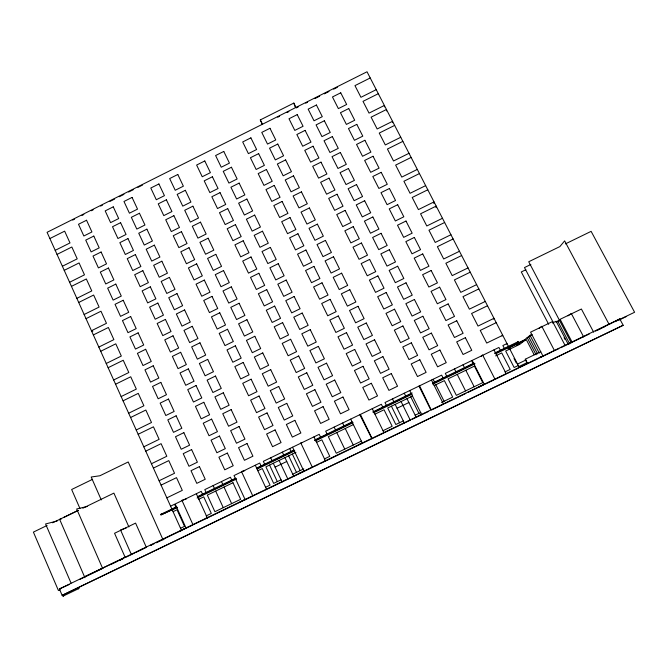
<?xml version="1.0" encoding="UTF-8"?>
<svg xmlns="http://www.w3.org/2000/svg" width="668" height="668" viewBox="0 0 668 668"><rect width="100%" height="100%" fill="white"/><g stroke="black" fill="none" stroke-linecap="round" stroke-linejoin="round"><path stroke-width="1" d="M433.841 203.473L434.041 201.903L418.418 209.602L412.206 197.477L427.804 189.779M435.987 207.631L436.196 206.086L420.556 213.793L426.794 225.984L442.475 218.277M493.368 319.104L493.986 318.319L478.021 326.067L471.583 313.484L487.515 305.744M419.22 415.563L421.8 414.419M480.968 356.52L482.588 354.925L495.03 379.307M502.052 335.979L502.728 335.303L486.713 343.06L480.242 330.409L496.224 322.661M506.519 343.962L506.979 343.561L502.862 345.548L504.582 348.896M431.277 410.127L419.429 385.461L419.12 386.421L430.568 409.409M516.347 343.82L518.36 342.233L518.101 341.732L516.097 343.335L516.347 343.82L495.689 353.798M509.325 349.406L509.801 349.03L505.676 351.026L514.143 367.5L518.284 365.505M538.926 328.497L541.79 326.293L554.498 350.658L552.762 351.602M521.048 342.676L525.148 339.536L525.399 340.012L519.646 344.387L509.634 349.222M567.925 315.864L571.29 313.476L583.665 336.939M479.707 386.421L478.923 386.897L484.409 384.259M525.248 359.225L527.019 362.649L525.248 359.225L540.771 351.727M540.596 357.088L539.159 357.881L543.76 355.66M596.8 330.443L605.208 326.31M619.787 318.937L103.256 567.783A208.349 1.202 -25.6 0 0 88.134 575.073L84.418 576.868A208.349 1.202 -25.6 0 0 59.394 588.959L62.132 595.347L623.186 325.283L619.787 318.937L608.965 324.498M602.878 327.537L609.057 324.289L564.644 240.881L559.867 246.584L528.722 261.756L571.257 342.767M262.457 124.574L260.303 119.914L293.828 103.081L296.124 107.673M72.653 220.106L74.524 219.171M81.98 215.43L83.842 214.495M91.299 210.754L93.161 209.819M100.617 206.078L102.488 205.143M109.944 201.402L114.604 199.064M119.263 196.726L123.922 194.38M128.59 192.042L133.249 189.704M137.909 187.366L142.568 185.028M277.729 117.217L279.591 116.282M287.048 112.541L288.91 111.606M296.375 107.865L298.237 106.93M305.694 103.189L307.556 102.254M315.012 98.513L319.671 96.175M324.339 93.837L328.998 91.499M333.658 89.161L337.382 87.291M49.883 238.551L64.646 231.153L69.998 242.935L55.202 250.341M370.222 77.964L354.959 85.621L360.945 97.311L376.243 89.654M57.03 254.416L71.843 247.01L77.221 258.85L62.374 266.265M378.322 93.695L363.016 101.352L369.028 113.109L384.376 105.444L384.467 106.905M64.22 270.356L79.075 262.941L84.477 274.84L69.589 282.263M71.451 286.372L86.339 278.957L91.775 290.922L76.845 298.337M394.646 125.392L379.24 133.066L385.319 144.939L400.758 137.266M78.707 302.47L93.645 295.047L99.106 307.071L84.135 314.503M402.871 141.365L387.423 149.047L393.527 160.98L409.016 153.298M86.005 318.661L100.985 311.23L106.471 323.312L91.458 330.743L92.819 331.186M411.137 157.423L395.64 165.105L401.785 177.103L417.316 169.413M93.345 334.927L108.366 327.487L113.886 339.636L98.822 347.076M419.446 173.563L403.906 181.253L410.077 193.311L425.658 185.62M100.718 351.268L115.789 343.828L121.326 356.044L106.22 363.484M119.806 560.193L123.496 558.373L119.764 560.168M108.124 367.701L123.238 360.261L128.815 372.527L113.66 379.983M115.572 384.217L130.736 376.769L136.33 389.102L121.142 396.558M444.637 222.486L428.948 230.193L435.219 242.442L450.942 234.727M123.062 400.825L138.268 393.368L143.896 405.768L128.657 413.225M453.121 238.96L437.39 246.676L443.694 258.992L459.459 251.268M130.586 417.508L145.841 410.043L151.494 422.51L136.214 429.975M461.655 255.527L445.865 263.25L452.203 275.625L468.026 267.901M138.151 434.284L153.448 426.819L159.134 439.344L143.804 446.817M470.23 272.177L454.399 279.909L460.761 292.35L476.635 284.618M565.387 243.895L591.122 231.353L634.6 312.257L615.003 321.692M145.758 451.142L161.097 443.669L166.816 456.261L151.436 463.742M478.847 288.918L462.966 296.65L469.37 309.167L485.285 301.427M530.868 264.461L524.489 267.567L553.438 322.828M92.602 479.307L71.651 489.51L79.96 508.515M525.866 269.722L521.29 271.951L548.67 324.297M153.398 468.093L168.787 460.611L174.532 473.27L159.109 480.751M47.102 525.457L33.4 532.112L58.417 590.504L60.262 589.61M52.588 522.793L78.114 510.394M63.61 517.533L78.256 510.427M82.84 508.198L113.894 493.118L128.882 526.935M161.08 485.127L176.519 477.645L182.297 490.37L166.825 497.86M170.574 506.169L174.548 504.248L176.068 507.613M552.453 323.003L556.127 321.233L568.293 344.438M560.427 319.671L557.671 320.999L569.687 343.886M556.035 322.293L559.659 320.548M531.795 334.426L530.008 335.286L539.285 353.155M532.045 334.735L528.522 336.438L537.59 353.915M177.412 507.555L160.963 514.903L160.737 514.402L176.686 506.695M197.319 496.725L235.779 478.146M256.412 468.176L293.928 450.048M314.57 440.078L352.086 421.951M372.719 411.981L412.114 392.943M432.747 382.973L474.021 363.033M494.654 353.063L518.101 341.732M530.617 335.82L527.127 337.507L536.087 354.791M528.338 337.332L525.758 338.576L534.141 354.766M160.963 514.903L176.911 507.196M197.553 497.226L236.004 478.647M256.646 468.677L294.171 450.549M314.803 440.579L352.746 422.251M373.395 412.273L411.421 393.895M432.998 383.474L474.272 363.534M494.905 353.564L518.36 342.233M508.791 347.435L525.148 339.536M197.135 498.036L236.564 478.981M257.222 469.003L294.772 450.858M315.43 440.88L352.98 422.735M373.637 412.757L412.131 394.162M432.789 384.183L475.031 363.776M508.131 348.354L525.399 340.012M516.681 345.247L518.502 344.371M173.054 511.68L177.037 509.759L184.527 526.342L180.535 528.263M198.621 499.33L203.74 496.858L211.313 513.433L206.178 515.905M257.815 470.74L262.307 468.569L270.056 485.127L265.547 487.298M295.941 452.328L265.906 466.832L273.663 483.39L281.061 479.824M316.423 442.433L321.851 439.811L329.775 456.353L324.331 458.974M353.422 424.564L328.33 436.68L336.271 453.221L361.438 441.089M374.94 414.168L384.05 409.768L392.158 426.284L383.023 430.693M412.615 395.974L387.699 408.006L395.815 424.522L403.313 420.907M434.125 385.586L444.387 380.626L452.679 397.126L441.523 402.495M495.614 355.885L501.735 352.929L510.193 369.404L504.933 371.942M275.099 467.124L286.756 461.496M397.068 408.24L408.883 402.537M517.717 363.976L525.983 359.985M292.751 474.188L303.781 468.869M415.154 415.204L420.807 412.482M518.836 366.582L527.119 362.59M125.116 557.354L85.37 576.409M186.263 527.887L181.162 530.258M245.54 499.338L240.096 501.86M301.46 472.393L304.257 471.049M362.423 443.026L359.125 444.512M79.651 579.49L102.972 568.259M110.437 564.66L117.902 561.062M131.721 554.44L125.25 557.555L114.554 533.273L135.587 523.111L146.367 547.384L135.404 552.661M152.663 544.32L150.834 545.197L154.333 543.635M157.231 542.115L192.643 525.09M206.47 518.426L193.019 524.806L181.905 500.282L186.472 498.879M206.846 518.209L245.415 499.631M246.15 499.313L252.696 496.165M266.916 489.277L312.582 467.308M314.369 466.448L319.028 464.202M320.89 463.308L384.083 432.872L372.26 408.674M384.684 432.538L410.511 420.097M412.39 419.195L421.85 414.636M422.602 414.302L428.672 411.379M432.154 409.709L443.552 404.215L431.478 380.084M444.354 403.798L465.93 393.402M467.767 392.517L483.749 384.818M493.986 379.917L484.384 384.543L472.126 360.428L498.929 347.452L500.641 350.8M495.748 379.065L506.344 373.963L493.994 349.865M507.187 373.529L518.452 368.101M538.132 358.616L519.387 367.65L367.033 71.777L47.069 232.314L181.512 530.425M540.003 357.714L551.877 352.019M555.425 350.316L558.982 348.604M560.753 347.744L589.285 333.975M156.087 542.85L164.119 538.984M595.438 331.119L601.943 327.988M619.203 319.98L626.626 316.407M62.132 595.347L623.186 325.283M63.677 595.839L62.867 596.223L79.033 588.45L78.265 588.817M59.394 588.959L69.414 584.4M134.493 553.104L131.379 554.498L120.532 529.941L126.344 527.937M140.188 549.989L142.033 549.163M179.158 531.553L181.036 530.726M205.31 518.619L207.406 517.708M299.423 473.278L300.533 472.844M313.434 466.899L312.373 467.308L300.742 442.834L301.936 442.709M323.888 461.496L324.74 461.179M160.737 514.402L164.988 512.966M57.231 520.973L45.583 523.962L71.033 583.047M61.456 518.869L59.636 519.328L84.936 577.728M244.822 470.69L241.465 471.508L252.83 495.998L266.599 489.46L255.301 465.262M87.575 506.402L76.678 508.966L102.421 567.934M371.892 438.742L359.618 414.385L360.553 414.744L371.75 437.757M593.677 332.213L581.402 309.017L560.118 319.304L572.309 342.509M564.084 337.649L565.036 339.453M565.195 345.606L552.586 321.525L530.576 332.163L543.084 356.261M519.412 343.928L519.646 344.387M514.009 358.524L516.356 363.075M473.32 364.002L471.616 360.653L445.305 373.37L446.984 376.719M463.041 364.795L464.736 368.143M465.813 370.272L474.163 386.772M454.474 368.936L456.16 372.285M457.238 374.422L465.563 390.914M443.318 378.489L441.64 375.14L385.002 402.52L386.647 405.868M433.089 379.274L434.768 382.622M435.837 384.76L444.095 401.259M409.76 390.58L421.733 414.719M410.762 396.867L418.945 413.375M404.265 393.21L405.927 396.558M406.979 398.696L416.222 417.35M401.076 401.543L410.294 420.205M260.303 119.914L262.574 124.515M392.475 398.905L393.711 401.426M395.172 404.399L404.374 423.061M391.406 406.219L399.531 422.735M383.006 407.63L381.361 404.282L325.692 431.186L327.303 434.542M350.708 419.145L362.415 443.301M342.601 423.011L344.22 426.368M345.256 428.505L353.247 445.038M334.142 427.102L335.762 430.459M336.789 432.597L344.755 449.13M320.832 437.674L319.221 434.317L263.334 461.329L264.904 464.694M313.993 436.88L325.55 461.062M292.559 447.243L304.015 471.433M289.728 448.57L291.323 451.927M292.334 454.065L300.166 470.614M288.668 455.843L296.483 472.393M282.347 452.144L283.925 455.501M284.935 457.638L293.761 476.342M279.107 460.452L287.916 479.156M270.699 457.764L272.277 461.129M273.287 463.266L282.071 481.979M269.563 465.062L277.329 481.62M261.305 466.431L259.735 463.066L234.009 475.549L245.214 499.764M231.988 480.593L230.435 477.228L204.8 489.619L206.337 492.984M221.484 481.561L223.037 484.918M224.022 487.064L231.646 503.63M213.134 485.594L214.679 488.959M215.664 491.097L223.271 507.672M202.763 494.712L201.227 491.347L175.183 503.981L186.138 528.229M196.342 493.752L207.389 517.984M163.067 539.827L128.214 461.964L99.891 475.758L91.182 477.019L101.277 499.923M293.828 103.081L295.156 107.022M386.547 110.946L386.463 109.502L371.107 117.167L377.153 128.982L392.542 121.317L392.6 122.703M86.548 220.24L78.498 224.273L83.851 236.004L91.925 231.963L86.548 220.24M113.259 206.846L105.185 210.896L110.596 222.619L118.695 218.561L113.259 206.846M132.064 197.419L123.972 201.477L129.425 213.192L137.533 209.134L132.064 197.419M158.909 183.967L150.793 188.034L156.304 199.74L164.437 195.666L158.909 183.967M177.805 174.49L169.672 178.565L175.225 190.271L183.374 186.188L177.805 174.49M204.784 160.963L196.626 165.054L202.237 176.744L210.412 172.653L204.784 160.963M223.78 151.444L215.605 155.544L221.25 167.234L229.45 163.126L223.78 151.444M250.892 137.85L242.693 141.958L248.404 153.64L256.629 149.523L250.892 137.85M269.981 128.281L261.764 132.398L267.517 144.071L275.75 139.954L269.981 128.281M297.235 114.62L288.993 118.754L294.805 130.419L303.072 126.277L297.235 114.62M316.423 105.001L308.157 109.143L314.018 120.799L322.293 116.658L316.423 105.001M340.738 92.81L332.455 96.96L338.367 108.617L346.667 104.458L340.738 92.81M93.812 236.08L85.729 240.121L91.115 251.911L99.206 247.87L93.812 236.08M120.599 222.678L112.5 226.736L117.935 238.518L126.06 234.46L120.599 222.678M139.453 213.251L131.337 217.309L136.815 229.082L144.956 225.016L139.453 213.251M166.382 199.782L158.241 203.857L163.777 215.622L171.935 211.547L166.382 199.782M185.337 190.297L177.17 194.38L182.756 206.145L190.931 202.053L185.337 190.297M212.391 176.761L204.208 180.853L209.852 192.609L218.052 188.51L212.391 176.761M231.445 167.234L223.237 171.334L228.924 183.082L237.14 178.982L231.445 167.234M258.641 153.632L250.416 157.748L256.153 169.48L264.394 165.363L258.641 153.632M277.779 144.054L269.538 148.179L275.325 159.911L283.583 155.786L277.779 144.054M305.117 130.377L296.851 134.518L302.696 146.242L310.979 142.1L305.117 130.377M324.356 120.758L316.073 124.899L321.959 136.614L330.259 132.473L324.356 120.758M348.746 108.55L340.446 112.708L346.383 124.415L354.708 120.257L348.746 108.55M101.102 252.011L93.002 256.053L98.413 267.901L106.529 263.852L101.102 252.011M127.972 238.593L119.848 242.651L125.317 254.491L133.458 250.433L127.972 238.593M146.885 229.157L138.744 233.224L144.255 245.056L152.413 240.989L146.885 229.157M173.889 215.68L165.722 219.755L171.292 231.579L179.475 227.496L173.889 215.68M192.902 206.187L184.71 210.27L190.322 222.093L198.521 218.01L192.902 206.187M220.039 192.643L211.831 196.734L217.501 208.55L225.726 204.45L220.039 192.643M239.144 183.107L230.919 187.207L236.631 199.014L244.872 194.906L239.144 183.107M266.423 169.488L258.174 173.605L263.944 185.403L272.21 181.287L266.423 169.488M285.62 159.903L277.354 164.027L283.165 175.826L291.448 171.693L285.62 159.903M313.041 146.217L304.75 150.358L310.62 162.14L318.928 157.999L313.041 146.217M332.338 136.589L324.03 140.731L329.942 152.513L338.267 148.363L332.338 136.589M356.804 124.373L348.471 128.532L354.441 140.305L362.791 136.147L356.804 124.373M108.441 268.018L100.309 272.06L105.744 283.967L113.894 279.917L108.441 268.018M135.387 254.591L127.237 258.65L132.732 270.548L140.898 266.49L135.387 254.591M154.358 245.148L146.183 249.214L151.719 261.104L159.911 257.038L154.358 245.148M181.437 231.654L173.246 235.737L178.84 247.619L187.048 243.536L181.437 231.654M200.5 222.16L192.292 226.243L197.928 238.125L206.153 234.034L200.5 222.16M227.721 208.6L219.488 212.7L225.191 224.573L233.441 220.473L227.721 208.6M246.884 199.056L238.635 203.164L244.371 215.029L252.638 210.921L246.884 199.056M274.239 185.428L265.973 189.553L271.767 201.41L280.059 197.285L274.239 185.428M293.502 175.834L285.211 179.968L291.048 191.825L299.364 187.691L293.502 175.834M320.999 162.14L312.682 166.282L318.586 178.131L326.919 173.981L320.999 162.14M340.354 152.504L332.021 156.654L337.966 168.486L346.325 164.336L340.354 152.504M364.895 140.28L356.537 144.438L362.54 156.27L370.915 152.104L364.895 140.28M115.806 284.1L107.657 288.15L113.126 300.116L121.292 296.066L115.806 284.1M142.835 270.665L134.66 274.732L140.18 286.689L148.379 282.631L142.835 270.665M161.856 261.213L153.665 265.288L159.234 277.237L167.443 273.17L161.856 261.213M189.027 247.711L180.811 251.794L186.43 263.743L194.664 259.66L189.027 247.711M208.14 238.209L199.916 242.3L205.577 254.241L213.827 250.149L208.14 238.209M235.445 224.64L227.187 228.748L232.915 240.68L241.19 236.572L235.445 224.64M254.667 215.088L246.392 219.204L252.162 231.128L260.453 227.02L254.667 215.088M282.105 201.452L273.805 205.577L279.633 217.501L287.95 213.368L282.105 201.452M301.418 191.85L293.102 195.983L298.98 207.898L307.313 203.765L301.418 191.85M328.998 178.147L320.657 182.289L326.594 194.196L334.952 190.046L328.998 178.147M348.42 168.495L340.054 172.653L346.032 184.552L354.416 180.393L348.42 168.495M373.028 156.262L364.644 160.429L370.682 172.319L379.082 168.152L373.028 156.262M123.213 300.274L115.038 304.324L120.532 316.356L128.724 312.298L123.213 300.274M150.325 286.831L142.125 290.897L147.678 302.913L155.894 298.846L150.325 286.831M169.405 277.37L161.188 281.437L166.783 293.452L175.016 289.378L169.405 277.37M196.651 263.852L188.409 267.943L194.062 279.95L202.321 275.859L196.651 263.852M215.822 254.341L207.573 258.441L213.267 270.44L221.542 266.348L215.822 254.341M243.21 240.764L234.927 244.872L240.68 256.863L248.98 252.754L243.21 240.764M262.482 231.203L254.182 235.32L259.986 247.31L268.302 243.194L262.482 231.203M290.012 217.559L281.687 221.684L287.541 233.666L295.882 229.533L290.012 217.559M309.384 207.948L301.043 212.09L306.946 224.064L315.304 219.922L309.384 207.948M337.048 194.229L328.681 198.379L334.643 210.345L343.026 206.195L337.048 194.229M356.52 184.577L348.137 188.735L354.14 200.692L362.549 196.534L356.52 184.577M381.203 172.336L372.802 176.502L378.865 188.451L387.29 184.284L381.203 172.336M130.661 316.523L122.461 320.582L127.98 332.672L136.197 328.614L130.661 316.523M157.848 303.072L149.624 307.138L155.201 319.221L163.443 315.154L157.848 303.072M176.987 293.603L168.745 297.678L174.365 309.752L182.623 305.677L176.987 293.603M204.316 280.076L196.05 284.167L201.728 296.241L210.011 292.15L204.316 280.076M223.546 270.565L215.263 274.657L220.991 286.722L229.291 282.622L223.546 270.565M251.009 256.971L242.709 261.079L248.488 273.137L256.813 269.029L251.009 256.971M270.348 247.402L262.023 251.527L267.851 263.576L276.193 259.451L270.348 247.402M297.953 233.742L289.603 237.875L295.49 249.916L303.856 245.782L297.953 233.742M317.384 224.131L309.017 228.272L314.954 240.305L323.337 236.163L317.384 224.131M345.131 210.403L336.739 214.553L342.734 226.586L351.143 222.427L345.131 210.403M364.661 200.734L356.253 204.901L362.29 216.916L370.723 212.758L364.661 200.734M389.427 188.485L380.994 192.66L387.089 204.675L395.539 200.5L389.427 188.485M138.142 332.856L129.926 336.914L135.47 349.072L143.712 345.005L138.142 332.856M165.413 319.396L157.164 323.471L162.775 335.612L171.041 331.537L165.413 319.396M184.61 309.919L176.344 314.002L181.997 326.134L190.28 322.059L184.61 309.919M212.015 296.383L203.723 300.483L209.435 312.607L217.743 308.516L212.015 296.383M231.312 286.864L223.003 290.964L228.757 303.088L237.082 298.988L231.312 286.864M258.858 273.262L250.525 277.379L256.337 289.494L264.687 285.378L258.858 273.262M278.247 263.685L269.897 267.81L275.759 279.925L284.125 275.8L278.247 263.685M305.936 250.016L297.561 254.149L303.481 266.256L311.873 262.123L305.936 250.016M325.425 240.396L317.033 244.538L322.995 256.637L331.411 252.487L325.425 240.396M353.255 226.652L344.838 230.811L350.867 242.901L359.3 238.743L353.255 226.652M372.853 216.983L364.411 221.141L370.481 233.232L378.94 229.066L372.853 216.983M397.685 204.717L389.227 208.892L395.356 220.974L403.831 216.791L397.685 204.717M145.666 349.281L137.416 353.339L142.994 365.555L151.26 361.488L145.666 349.281M173.02 335.804L164.745 339.878L170.382 352.086L178.673 348.011L173.02 335.804M192.267 326.318L183.976 330.401L189.662 342.609L197.97 338.517L192.267 326.318M219.755 312.783L211.447 316.874L217.184 329.065L225.517 324.974L219.755 312.783M239.111 303.247L230.777 307.347L236.564 319.538L244.914 315.43L239.111 303.247M266.741 289.636L258.382 293.753L264.227 305.936L272.602 301.811L266.741 289.636M286.188 280.051L277.813 284.176L283.7 296.358L292.1 292.225L286.188 280.051M313.96 266.373L305.56 270.507L311.513 282.681L319.93 278.539L313.96 266.373M333.516 256.746L325.091 260.887L331.086 273.053L339.528 268.903L333.516 256.746M361.43 242.993L352.988 247.152L359.042 259.301L367.5 255.143L361.43 242.993M381.077 233.307L372.619 237.474L378.723 249.623L387.198 245.457L381.077 233.307M405.994 221.041L397.51 225.216L403.664 237.357L412.164 233.174L405.994 221.041M153.231 365.78L144.956 369.847L150.559 382.121L158.85 378.055L153.231 365.78M180.661 352.295L172.361 356.378L178.03 368.644L186.347 364.569L180.661 352.295M199.966 342.809L191.658 346.892L197.361 359.159L205.694 355.067L199.966 342.809M227.537 329.257L219.204 333.357L224.974 345.615L233.332 341.507L227.537 329.257M246.951 319.713L238.593 323.821L244.404 336.071L252.78 331.963L246.951 319.713M274.665 306.094L266.281 310.211L272.16 322.46L280.56 318.335L274.665 306.094M294.171 296.509L285.77 300.633L291.691 312.874L300.107 308.741L294.171 296.509M322.026 282.814L313.601 286.956L319.588 299.189L328.03 295.039L322.026 282.814M341.64 273.179L333.198 277.329L339.219 289.553L347.686 285.395L341.64 273.179M369.638 259.409L361.171 263.576L367.258 275.792L375.75 271.625L369.638 259.409M389.352 249.723L380.86 253.898L386.997 266.106L395.506 261.931L389.352 249.723M414.335 237.441L405.827 241.624L412.022 253.832L420.548 249.648L414.335 237.441M160.829 382.372L152.529 386.438L158.166 398.779L166.482 394.704L160.829 382.372M188.343 368.878L180.018 372.961L185.712 385.294L194.054 381.211L188.343 368.878M207.706 359.376L199.373 363.467L205.109 375.8L213.468 371.709L207.706 359.376M235.361 345.815L227.003 349.915L232.798 362.24L241.181 358.131L235.361 345.815M254.834 336.271L246.45 340.379L252.295 352.696L260.695 348.579L254.834 336.271M282.631 322.636L274.222 326.761L280.126 339.068L288.551 334.944L282.631 322.636M302.195 313.041L293.77 317.175L299.723 329.474L308.165 325.341L302.195 313.041M330.142 299.339L321.692 303.481L327.704 315.78L336.171 311.63L330.142 299.339M349.807 289.695L341.34 293.845L347.393 306.136L355.885 301.978L349.807 289.695M377.896 275.917L369.404 280.084L375.525 292.367L384.033 288.2L377.896 275.917M397.669 266.223L389.152 270.398L395.322 282.673L403.848 278.498L397.669 266.223M422.727 253.932L414.193 258.115L420.414 270.39L428.973 266.198L422.727 253.932M168.47 399.046L160.145 403.113L165.806 415.521L174.148 411.446L168.47 399.046M196.066 385.545L187.716 389.628L193.444 402.019L201.803 397.936L196.066 385.545M215.488 376.034L207.122 380.125L212.892 392.517L221.275 388.425L215.488 376.034M243.227 362.465L234.835 366.565L240.672 378.956L249.081 374.848L243.227 362.465M262.758 352.913L254.349 357.021L260.219 369.404L268.645 365.287L262.758 352.913M290.638 339.269L282.205 343.394L288.142 355.768L296.592 351.635L290.638 339.269M310.261 329.666L301.811 333.8L307.798 346.166L316.265 342.033L310.261 329.666M338.292 315.956L329.817 320.097L335.862 332.455L344.354 328.305L338.292 315.956M358.023 306.295L349.523 310.453L355.618 322.811L364.127 318.653L358.023 306.295M386.196 292.517L377.671 296.684L383.824 309.034L392.366 304.858L386.196 292.517M406.027 282.814L397.485 286.989L403.681 299.331L412.239 295.147L406.027 282.814M431.169 270.507L422.602 274.698L428.856 287.031L437.44 282.84L431.169 270.507M176.143 415.805L167.802 419.88L173.488 432.346L181.855 428.271L176.143 415.805M203.823 402.295L195.457 406.378L201.21 418.844L209.602 414.753L203.823 402.295M223.312 392.784L214.921 396.875L220.716 409.334L229.124 405.234L223.312 392.784M251.135 379.199L242.718 383.307L248.579 395.757L257.013 391.648L251.135 379.199M270.715 369.638L262.282 373.754L268.194 386.196L276.644 382.079L270.715 369.638M298.688 355.986L290.229 360.11L296.191 372.552L304.675 368.419L298.688 355.986M318.377 346.375L309.894 350.516L315.906 362.941L324.406 358.808L318.377 346.375M346.483 332.647L337.983 336.806L344.062 349.222L352.579 345.072L346.483 332.647M366.273 322.995L357.756 327.153L363.876 339.569L372.418 335.411L366.273 322.995M394.537 309.192L385.987 313.367L392.174 325.775L400.742 321.609L394.537 309.192M414.427 299.481L405.86 303.664L412.089 316.073L420.681 311.889L414.427 299.481M439.644 287.173L431.06 291.365L437.348 303.765L445.957 299.573L439.644 287.173M183.867 432.655L175.492 436.73L181.212 449.263L189.603 445.18L183.867 432.655M211.631 419.128L203.231 423.22L209.017 435.745L217.434 431.653L211.631 419.128M231.17 409.609L222.753 413.709L228.581 426.234L237.015 422.134L231.17 409.609M259.075 396.024L250.642 400.132L256.529 412.649L264.987 408.532L259.075 396.024M278.723 386.455L270.264 390.571L276.201 403.08L284.677 398.963L278.723 386.455M306.779 372.786L298.295 376.919L304.291 389.427L312.791 385.286L306.779 372.786M326.527 363.175L318.018 367.316L324.064 379.808L332.589 375.666L326.527 363.175M354.725 349.439L346.191 353.589L352.303 366.081L360.854 361.922L354.725 349.439M374.573 339.77L366.031 343.936L372.176 356.42L380.743 352.253L374.573 339.77M402.921 325.967L394.345 330.142L400.566 342.617L409.158 338.442L402.921 325.967M422.877 316.248L414.285 320.431L420.548 332.906L429.157 328.714L422.877 316.248M448.17 303.923L439.552 308.123L445.882 320.59L454.516 316.39L448.17 303.923M191.624 449.589L183.224 453.664L188.977 466.264L197.394 462.181L191.624 449.589M219.471 436.054L211.046 440.145L216.866 452.745L225.308 448.645L219.471 436.054M239.077 426.535L230.635 430.635L236.489 443.218L244.956 439.118L239.077 426.535M267.066 412.933L258.599 417.041L264.52 429.624L273.012 425.508L267.066 412.933M286.772 403.355L278.289 407.48L284.251 420.055L292.759 415.93L286.772 403.355M314.912 389.686L306.403 393.819L312.432 406.386L320.957 402.245L314.912 389.686M334.718 380.059L326.193 384.2L332.263 396.767L340.814 392.617L334.718 380.059M363.008 366.314L354.449 370.473L360.586 383.023L369.162 378.865L363.008 366.314M382.914 356.637L374.339 360.803L380.526 373.354L389.118 369.187L382.914 356.637M411.346 342.826L402.746 347.001L409 359.543L417.617 355.359L411.346 342.826M431.369 333.098L422.744 337.282L429.04 349.823L437.682 345.632L431.369 333.098M456.745 320.765L448.103 324.965L454.457 337.499L463.116 333.29L456.745 320.765M199.423 466.615L190.998 470.698L196.784 483.356L205.226 479.273L199.423 466.615M227.354 453.071L218.904 457.162L224.749 469.821L233.215 465.73L227.354 453.071M247.018 443.535L238.551 447.644L244.438 460.294L252.93 456.194L247.018 443.535M275.099 429.925L266.607 434.041L272.561 446.692L281.069 442.575L275.099 429.925M294.864 420.347L286.355 424.472L292.35 437.114L300.876 432.989L294.864 420.347M323.087 406.662L314.553 410.803L320.615 423.437L329.165 419.295L323.087 406.662M342.96 397.034L334.401 401.176L340.505 413.809L349.08 409.659L342.96 397.034M371.325 383.282L362.749 387.44L368.92 400.057L377.52 395.899L371.325 383.282M391.298 373.596L382.706 377.762L388.918 390.379L397.543 386.213L391.298 373.596M419.821 359.768L411.196 363.951L417.483 376.56L426.126 372.377L419.821 359.768M439.903 350.04L431.261 354.224L437.59 366.832L446.249 362.64L439.903 350.04M465.354 337.699L456.687 341.899L463.074 354.499L471.767 350.291L465.354 337.699M232.982 482.739L207.314 495.13L214.896 511.705L240.639 499.305L232.982 482.739M474.397 366.131L448.061 378.856L456.353 395.347L482.772 382.622L474.397 366.131"/></g></svg>
